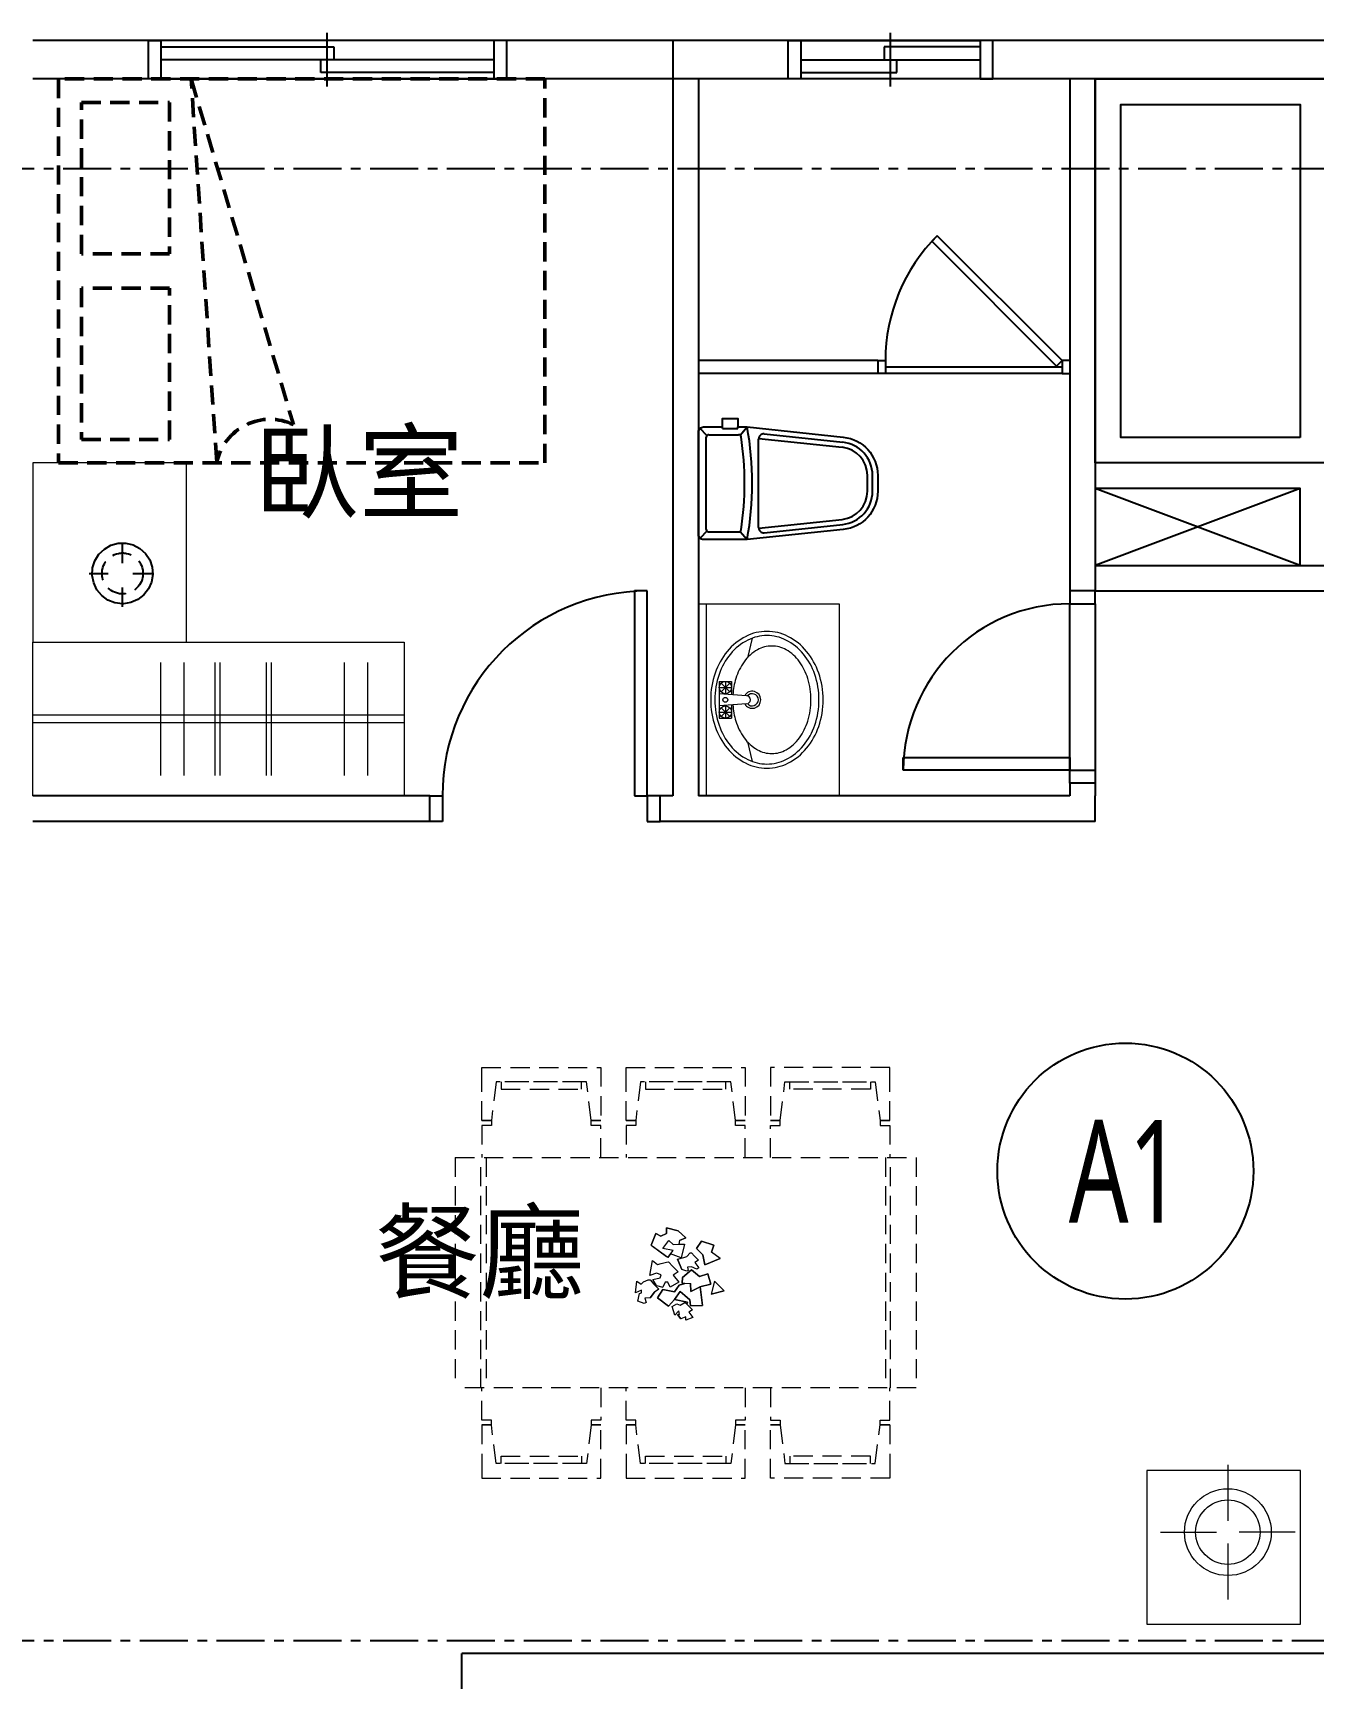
# Model space of a CAD drawing. Header units: millimetres. Extents: x -3377 to 119122, y -22007 to 15479.
# Drawn here: x 53991 to 54491, y 10055 to 10697 of the extents above; entities that cross this region are included whole.
import ezdxf
from ezdxf.enums import TextEntityAlignment as Align

# ---------------------------------------------------------------- set-up
doc = ezdxf.new("R2010")
doc.units = ezdxf.units.MM
doc.header["$LTSCALE"] = 150
doc.header["$MEASUREMENT"] = 0
doc.linetypes.add('11', pattern=[0.15, 0.1, -0.05])
doc.linetypes.add('CENTER', pattern=[2, 1.25, -0.25, 0.25, -0.25])
doc.layers.get('0').update_dxf_attribs({"plot": 0})
doc.layers.add('FUNITURE', color=9, linetype='Continuous', plot=False)
doc.layers.add('S-ARCH', color=252, linetype='Continuous', plot=False)
for name, color, linetype in [('GRID', 5, 'CENTER'), ('OPEN', 4, 'Continuous'), ('SYM', 3, 'Continuous'), ('TEXT', 2, 'Continuous'), ('TOIL', 6, 'Continuous'), ('TOILET', 141, 'Continuous'), ('WALL', 2, 'Continuous'), ('WALL2', 3, 'Continuous')]:
    doc.layers.add(name, color=color, linetype=linetype)
doc.styles.add('C1', font='', dxfattribs={"bigfont": 'japanese.shx'})
doc.styles.add('HH', font='')
doc.styles.get('C1').set_extended_font_data('微軟正黑體')
doc.styles.get('HH').set_extended_font_data('Microsoft JhengHei')

# ---------------------------------------------------------------- blocks, each defined once
blk = doc.blocks.new('A$C3CD31075')
at = {"color": 252}
for p, q in [((1864.5, 682.5), (1933.5, 682.5)), ((1933.5, 680), (1864.5, 680)), ((2026.5, 635), (1946.5, 605)), ((2026.5, 605), (1946.5, 635))]:
    blk.add_line(p, q, dxfattribs=at)
at = {"layer": 'FUNITURE', "color": 252, "linetype": '11', "lineweight": 50, "ltscale": 0.5}
for p, q in [((1603.29, 645.38), (1593.29, 795)), ((1593.29, 795), (1633.29, 660))]:
    blk.add_line(p, q, dxfattribs=at)
at = {"layer": 'FUNITURE', "color": 252, "linetype": '11', "ltscale": 0.5}
for p, q in [((1566.5, 605.86), (1566.5, 614.92)), ((1566.5, 605.86), (1566.5, 614.92)), ((1553.44, 601.86), (1562.5, 601.86)), ((1566.5, 588.8), (1566.5, 597.86)), ((1566.5, 588.8), (1566.5, 597.86)), ((1570.5, 601.86), (1579.56, 601.86)), ((1570.5, 601.86), (1579.56, 601.86))]:
    blk.add_line(p, q, dxfattribs=at)
at = {"layer": 'FUNITURE', "color": 252, "lineweight": 13, "ltscale": 0.5}
for p, q in [((1581.49, 522.92), (1581.49, 567.08)), ((1590.64, 522.92), (1590.64, 567.08)), ((1602.63, 567.08), (1602.63, 522.92)), ((1604.68, 522.92), (1604.68, 567.08)), ((1622.63, 567.08), (1622.63, 522.92)), ((1624.68, 522.92), (1624.68, 567.08)), ((1653.19, 522.92), (1653.19, 567.08)), ((1662.34, 522.92), (1662.34, 567.08))]:
    blk.add_line(p, q, dxfattribs=at)
at = {"layer": 'FUNITURE', "color": 252, "lineweight": 5, "ltscale": 0.5}
for p, q in [((1676.5, 546.5), (1531.5, 546.5)), ((1676.5, 543.5), (1531.5, 543.5)), ((1998.28, 253.66), (1998.28, 231.76)), ((1998.28, 253.66), (1998.28, 231.76)), ((1971.99, 227.37), (1993.89, 227.37)), ((2024.57, 227.37), (2002.67, 227.37)), ((1998.28, 222.98), (1998.28, 201.08))]:
    blk.add_line(p, q, dxfattribs=at)
at = {"layer": 'FUNITURE', "color": 252, "linetype": '11', "lineweight": 13, "ltscale": 0.5}
for p, q in [((1706.81, 408.92), (1753.4, 408.92)), ((1706.81, 403.26), (1706.81, 408.92)), ((1753.4, 408.92), (1753.4, 388.17)), ((1763.21, 408.92), (1809.79, 408.92)), ((1763.21, 403.26), (1763.21, 408.92)), ((1809.79, 408.92), (1809.79, 388.17)), ((1866.19, 408.92), (1819.6, 408.92)), ((1819.6, 408.92), (1819.6, 388.17)), ((1866.19, 403.26), (1866.19, 408.92)), ((1706.81, 388.17), (1706.81, 403.26)), ((1712.47, 403.26), (1710.59, 388.17)), ((1747.73, 403.26), (1712.47, 403.26)), ((1745.85, 403.26), (1714.36, 403.26)), ((1714.36, 403.26), (1714.36, 400.43)), ((1714.36, 400.43), (1745.85, 400.43)), ((1745.85, 400.43), (1745.85, 403.26)), ((1749.62, 388.17), (1747.73, 403.26)), ((1763.21, 388.17), (1763.21, 403.26)), ((1768.87, 403.26), (1766.98, 388.17)), ((1804.13, 403.26), (1768.87, 403.26)), ((1802.24, 403.26), (1770.76, 403.26)), ((1770.76, 403.26), (1770.76, 400.43)), ((1770.76, 400.43), (1802.24, 400.43)), ((1802.24, 400.43), (1802.24, 403.26)), ((1806.02, 388.17), (1804.13, 403.26)), ((1823.38, 388.17), (1825.27, 403.26)), ((1825.27, 403.26), (1860.53, 403.26)), ((1827.15, 403.26), (1858.64, 403.26)), ((1827.15, 400.43), (1827.15, 403.26)), ((1858.64, 400.43), (1827.15, 400.43)), ((1858.64, 403.26), (1858.64, 400.43)), ((1860.53, 403.26), (1862.41, 388.17)), ((1866.19, 388.17), (1866.19, 403.26)), ((1706.81, 388.17), (1710.59, 388.17)), ((1710.59, 388.17), (1706.81, 388.17)), ((1706.81, 386.28), (1706.81, 373.71)), ((1710.59, 386.28), (1706.81, 386.28)), ((1710.59, 388.17), (1710.59, 386.28)), ((1749.62, 388.17), (1753.4, 388.17)), ((1749.62, 386.28), (1749.62, 388.17)), ((1753.4, 388.17), (1749.62, 388.17)), ((1753.4, 386.28), (1749.62, 386.28)), ((1753.4, 373.71), (1753.4, 386.28)), ((1763.21, 388.17), (1766.98, 388.17)), ((1766.98, 388.17), (1763.21, 388.17)), ((1763.21, 386.28), (1763.21, 373.71)), ((1766.98, 386.28), (1763.21, 386.28)), ((1766.98, 388.17), (1766.98, 386.28)), ((1806.02, 388.17), (1809.79, 388.17)), ((1806.02, 386.28), (1806.02, 388.17)), ((1809.79, 388.17), (1806.02, 388.17)), ((1809.79, 386.28), (1806.02, 386.28)), ((1809.79, 373.71), (1809.79, 386.28)), ((1823.38, 388.17), (1819.6, 388.17)), ((1819.6, 388.17), (1823.38, 388.17)), ((1819.6, 373.71), (1819.6, 386.28)), ((1819.6, 386.28), (1823.38, 386.28)), ((1823.38, 386.28), (1823.38, 388.17)), ((1862.41, 388.17), (1862.41, 386.28)), ((1866.19, 388.17), (1862.41, 388.17)), ((1862.41, 388.17), (1866.19, 388.17)), ((1862.41, 386.28), (1866.19, 386.28)), ((1866.19, 386.28), (1866.19, 373.71)), ((1696.5, 373.71), (1696.5, 283.77)), ((1696.5, 373.71), (1876.5, 373.71)), ((1706.5, 283.71), (1706.5, 373.71)), ((1708.5, 373.71), (1708.5, 283.77)), ((1864.5, 373.71), (1864.5, 283.77)), ((1866.5, 283.71), (1866.5, 373.71)), ((1876.5, 373.71), (1876.5, 283.71)), ((1774.82, 344.01), (1773.02, 339.45)), ((1773.02, 339.45), (1774.82, 344.01)), ((1776.82, 342.99), (1774.82, 344.01)), ((1774.82, 344.01), (1776.82, 342.99)), ((1778.96, 344.02), (1776.82, 342.99)), ((1776.82, 342.99), (1778.96, 344.02)), ((1777.58, 338.11), (1779.88, 341.28)), ((1778.96, 346.3), (1778.96, 344.02)), ((1778.96, 344.02), (1778.96, 346.3)), ((1783.53, 345.08), (1778.96, 346.3)), ((1778.96, 346.3), (1783.53, 345.08)), ((1779.88, 341.28), (1781.66, 339.75)), ((1786.51, 342.39), (1783.53, 345.08)), ((1783.53, 345.08), (1786.51, 342.39)), ((1784.07, 341.28), (1783.83, 339.81)), ((1784.07, 341.28), (1783.83, 339.81)), ((1784.07, 341.28), (1786.51, 342.39)), ((1786.51, 342.39), (1784.07, 341.28)), ((1792.64, 341.03), (1790.7, 338.11)), ((1790.7, 338.11), (1792.64, 341.03)), ((1797.52, 339.41), (1792.64, 341.03)), ((1792.64, 341.03), (1797.52, 339.41)), ((1773.02, 339.45), (1779.49, 334.68)), ((1779.49, 334.68), (1773.02, 339.45)), ((1781.6, 337.38), (1777.58, 338.11)), ((1779.49, 334.68), (1781.6, 337.38)), ((1780.54, 336.03), (1779.49, 334.68)), ((1784.69, 334.51), (1780.54, 336.03)), ((1784.69, 334.51), (1780.54, 336.03)), ((1781.66, 339.75), (1785.99, 339.88)), ((1783.33, 333.94), (1785.8, 334.66)), ((1783.33, 333.94), (1785.8, 334.66)), ((1783.83, 339.81), (1785.99, 339.88)), ((1785.99, 339.88), (1784.69, 334.51)), ((1785.8, 334.66), (1786.89, 335.01)), ((1785.8, 334.66), (1786.89, 335.01)), ((1786.89, 335.01), (1788.19, 336.46)), ((1786.89, 335.01), (1788.19, 336.46)), ((1788.19, 336.46), (1788.74, 336.5)), ((1788.19, 336.46), (1788.74, 336.5)), ((1788.74, 336.5), (1789.94, 335.21)), ((1788.74, 336.5), (1789.94, 335.21)), ((1789.94, 335.21), (1791.45, 333.67)), ((1789.94, 335.21), (1791.45, 333.67)), ((1790.7, 338.11), (1793.24, 335.66)), ((1793.24, 335.66), (1790.7, 338.11)), ((1793.24, 335.66), (1793.94, 331.76)), ((1793.94, 331.76), (1793.24, 335.66)), ((1793.94, 331.76), (1800, 334.3)), ((1800, 334.3), (1793.94, 331.76)), ((1796.52, 336.79), (1797.52, 339.41)), ((1797.52, 339.41), (1796.52, 336.79)), ((1800, 334.3), (1796.52, 336.79)), ((1772.54, 327.57), (1773.57, 333.47)), ((1772.54, 327.57), (1773.57, 333.47)), ((1775.09, 328.58), (1772.54, 327.57)), ((1775.09, 328.58), (1772.54, 327.57)), ((1773.57, 333.47), (1775.52, 331.97)), ((1773.57, 333.47), (1775.52, 331.97)), ((1776.86, 327.84), (1775.09, 328.58)), ((1776.86, 327.84), (1775.09, 328.58)), ((1775.52, 331.97), (1776.94, 332.32)), ((1775.52, 331.97), (1776.94, 332.32)), ((1776.55, 326.75), (1776.86, 327.84)), ((1776.55, 326.75), (1776.86, 327.84)), ((1776.94, 332.32), (1779.05, 332.86)), ((1776.94, 332.32), (1779.05, 332.86)), ((1779.05, 332.86), (1779.81, 332.91)), ((1779.05, 332.86), (1779.81, 332.91)), ((1779.81, 332.91), (1781.45, 331.16)), ((1779.81, 332.91), (1781.45, 331.16)), ((1781.45, 331.16), (1783.5, 329.05)), ((1781.45, 331.16), (1783.5, 329.05)), ((1783.5, 329.05), (1781.67, 327.81)), ((1783.5, 329.05), (1781.67, 327.81)), ((1781.67, 327.81), (1783.77, 324.96)), ((1781.67, 327.81), (1783.77, 324.96)), ((1783.33, 333.94), (1785, 329.95)), ((1785, 329.95), (1783.33, 333.94)), ((1787, 329.27), (1785, 329.95)), ((1787, 329.27), (1785, 329.95)), ((1788.79, 329.81), (1785.31, 326.81)), ((1785.31, 326.81), (1788.79, 329.81)), ((1787.53, 329.58), (1787, 329.27)), ((1787.53, 329.58), (1787, 329.27)), ((1788.83, 331.03), (1787.16, 330.92)), ((1788.83, 331.03), (1787.16, 330.92)), ((1787.16, 330.92), (1787.53, 329.58)), ((1787.16, 330.92), (1787.53, 329.58)), ((1791.86, 327.21), (1788.79, 329.81)), ((1788.79, 329.81), (1791.86, 327.21)), ((1790.85, 330.07), (1788.83, 331.03)), ((1790.85, 330.07), (1788.83, 331.03)), ((1791.45, 333.67), (1790.11, 332.76)), ((1791.45, 333.67), (1790.11, 332.76)), ((1790.11, 332.76), (1791.65, 330.67)), ((1790.11, 332.76), (1791.65, 330.67)), ((1791.65, 330.67), (1790.85, 330.07)), ((1791.65, 330.67), (1790.85, 330.07)), ((1795.21, 328.34), (1791.86, 327.21)), ((1791.86, 327.21), (1795.21, 328.34)), ((1796.33, 324.19), (1795.21, 328.34)), ((1795.21, 328.34), (1796.33, 324.19)), ((1766.9, 320.81), (1767.36, 325.41)), ((1766.9, 320.81), (1767.36, 325.41)), ((1769.27, 321.87), (1766.9, 320.81)), ((1769.27, 321.87), (1766.9, 320.81)), ((1767.36, 325.41), (1769.16, 324.25)), ((1767.36, 325.41), (1769.16, 324.25)), ((1769.16, 324.25), (1769.97, 325.12)), ((1769.16, 324.25), (1769.97, 325.12)), ((1769.27, 320.84), (1769.27, 321.87)), ((1769.27, 320.84), (1769.27, 321.87)), ((1769.97, 325.12), (1771.86, 325.9)), ((1769.97, 325.12), (1771.86, 325.9)), ((1771.86, 325.9), (1772.57, 325.94)), ((1771.86, 325.9), (1772.57, 325.94)), ((1772.57, 325.94), (1774.11, 324.29)), ((1773.67, 326.01), (1776.55, 326.75)), ((1773.67, 326.01), (1776.55, 326.75)), ((1775.11, 323.67), (1773.67, 326.01)), ((1775.11, 323.67), (1773.67, 326.01)), ((1774.11, 324.29), (1776.02, 322.33)), ((1776.02, 322.33), (1774.32, 321.16)), ((1776.02, 322.33), (1774.32, 321.16)), ((1775.11, 323.67), (1777.54, 323.09)), ((1777.59, 322.12), (1775.5, 318.84)), ((1775.5, 318.84), (1777.59, 322.12)), ((1778.5, 324.96), (1777.54, 323.09)), ((1778.5, 324.96), (1777.54, 323.09)), ((1782.15, 321.21), (1777.59, 322.12)), ((1777.59, 322.12), (1782.15, 321.21)), ((1779.48, 325.01), (1778.5, 324.96)), ((1780.43, 323.07), (1779.48, 325.01)), ((1780.43, 323.07), (1779.48, 325.01)), ((1783.77, 325.07), (1780.43, 323.07)), ((1782.07, 318.19), (1784.37, 321.35)), ((1784.37, 321.35), (1782.07, 318.19)), ((1783.93, 323.79), (1782.15, 321.21)), ((1782.15, 321.21), (1783.93, 323.79)), ((1786.23, 324.56), (1783.93, 323.79)), ((1783.93, 323.79), (1786.23, 324.56)), ((1784.37, 321.35), (1786.15, 319.83)), ((1786.15, 319.83), (1784.37, 321.35)), ((1785.31, 326.81), (1785.16, 324.58)), ((1785.16, 324.58), (1785.31, 326.81)), ((1785.16, 324.58), (1788.35, 324.51)), ((1786.23, 324.56), (1785.16, 324.58)), ((1788.56, 321.36), (1788.35, 324.63)), ((1788.35, 324.51), (1788.56, 321.36)), ((1792.09, 323.2), (1788.56, 321.36)), ((1788.56, 321.36), (1792.09, 323.2)), ((1792.06, 323.17), (1796.33, 324.19)), ((1796.33, 324.19), (1792.06, 323.17)), ((1793.12, 315.92), (1792.09, 323.2)), ((1792.09, 323.2), (1793.12, 315.92)), ((1797.79, 325.35), (1796.46, 320.29)), ((1801.54, 321.63), (1796.46, 320.29)), ((1796.46, 320.29), (1801.54, 321.63)), ((1797.79, 325.35), (1801.54, 321.63)), ((1801.54, 321.63), (1797.79, 325.35)), ((1767.77, 317.57), (1768.45, 320.53)), ((1767.77, 317.57), (1768.45, 320.53)), ((1770.33, 316.69), (1767.77, 317.57)), ((1770.33, 316.69), (1767.77, 317.57)), ((1768.45, 320.53), (1769.27, 320.84)), ((1768.45, 320.53), (1769.27, 320.84)), ((1771.02, 317.09), (1770.33, 316.69)), ((1771.02, 317.09), (1770.33, 316.69)), ((1772.68, 318.94), (1770.55, 318.8)), ((1772.68, 318.94), (1770.55, 318.8)), ((1770.55, 318.8), (1771.02, 317.09)), ((1770.55, 318.8), (1771.02, 317.09)), ((1774.32, 321.16), (1772.68, 318.94)), ((1772.68, 318.94), (1774.32, 321.16)), ((1775.5, 318.84), (1779.75, 315.61)), ((1779.75, 315.61), (1775.5, 318.84)), ((1779.75, 315.61), (1782.07, 318.19)), ((1782.07, 318.19), (1779.75, 315.61)), ((1781.16, 315.53), (1783.08, 316.61)), ((1781.16, 315.53), (1783.08, 316.61)), ((1782.31, 312.16), (1781.16, 315.53)), ((1782.31, 312.16), (1781.16, 315.53)), ((1787.17, 317.16), (1782.07, 318.19)), ((1782.07, 318.19), (1787.17, 317.16)), ((1783.08, 316.61), (1784.31, 315.99)), ((1784.31, 315.99), (1785.85, 316.97)), ((1785.85, 316.97), (1786.41, 317.01)), ((1786.15, 319.83), (1788.07, 318.14)), ((1788.07, 318.14), (1786.15, 319.83)), ((1786.41, 317.01), (1787.61, 315.72)), ((1787.17, 317.16), (1787.01, 316.37)), ((1787.17, 317.16), (1787.01, 316.37)), ((1787.01, 316.37), (1787.61, 315.72)), ((1787.61, 315.72), (1789.11, 314.18)), ((1787.61, 315.72), (1789.11, 314.18)), ((1788.07, 318.14), (1788.41, 315.72)), ((1788.41, 315.72), (1788.07, 318.14)), ((1788.41, 315.72), (1793.12, 315.92)), ((1793.12, 315.92), (1788.41, 315.72)), ((1783.83, 313.83), (1782.31, 312.16)), ((1783.83, 313.83), (1782.31, 312.16)), ((1783.3, 312.38), (1784.05, 312.39)), ((1783.3, 312.38), (1784.05, 312.39)), ((1783.3, 312.38), (1784.64, 310.7)), ((1784.64, 310.7), (1783.3, 312.38)), ((1784.05, 312.39), (1783.83, 313.83)), ((1784.05, 312.39), (1783.83, 313.83)), ((1786.5, 311.54), (1784.64, 310.7)), ((1786.5, 311.54), (1784.64, 310.7)), ((1786.59, 310.21), (1786.5, 311.54)), ((1786.59, 310.21), (1786.5, 311.54)), ((1789.31, 311.18), (1786.59, 310.21)), ((1789.31, 311.18), (1786.59, 310.21)), ((1789.11, 314.18), (1787.78, 313.27)), ((1789.11, 314.18), (1787.78, 313.27)), ((1787.78, 313.27), (1789.31, 311.18)), ((1787.78, 313.27), (1789.31, 311.18)), ((1876.5, 283.71), (1696.5, 283.71)), ((1706.81, 271.15), (1706.81, 283.71)), ((1753.4, 283.71), (1753.4, 271.15)), ((1763.21, 271.15), (1763.21, 283.71)), ((1809.79, 283.71), (1809.79, 271.15)), ((1819.6, 283.71), (1819.6, 271.15)), ((1866.19, 271.15), (1866.19, 283.71)), ((1710.59, 271.15), (1706.81, 271.15)), ((1710.59, 269.26), (1710.59, 271.15)), ((1749.62, 271.15), (1749.62, 269.26)), ((1753.4, 271.15), (1749.62, 271.15)), ((1766.98, 271.15), (1763.21, 271.15)), ((1766.98, 269.26), (1766.98, 271.15)), ((1806.02, 271.15), (1806.02, 269.26)), ((1809.79, 271.15), (1806.02, 271.15)), ((1819.6, 271.15), (1823.38, 271.15)), ((1823.38, 271.15), (1823.38, 269.26)), ((1862.41, 271.15), (1866.19, 271.15)), ((1862.41, 269.26), (1862.41, 271.15)), ((1706.81, 269.26), (1706.81, 254.17)), ((1706.81, 269.26), (1710.59, 269.26)), ((1710.59, 269.26), (1706.81, 269.26)), ((1712.47, 254.17), (1710.59, 269.26)), ((1749.62, 269.26), (1747.73, 254.17)), ((1749.62, 269.26), (1753.4, 269.26)), ((1753.4, 269.26), (1749.62, 269.26)), ((1753.4, 248.5), (1753.4, 269.26)), ((1763.21, 269.26), (1763.21, 254.17)), ((1763.21, 269.26), (1766.98, 269.26)), ((1766.98, 269.26), (1763.21, 269.26)), ((1768.87, 254.17), (1766.98, 269.26)), ((1806.02, 269.26), (1804.13, 254.17)), ((1806.02, 269.26), (1809.79, 269.26)), ((1809.79, 269.26), (1806.02, 269.26)), ((1809.79, 248.5), (1809.79, 269.26)), ((1819.6, 248.5), (1819.6, 269.26)), ((1823.38, 269.26), (1819.6, 269.26)), ((1819.6, 269.26), (1823.38, 269.26)), ((1823.38, 269.26), (1825.27, 254.17)), ((1860.53, 254.17), (1862.41, 269.26)), ((1866.19, 269.26), (1862.41, 269.26)), ((1862.41, 269.26), (1866.19, 269.26)), ((1866.19, 269.26), (1866.19, 254.17)), ((1706.81, 254.17), (1706.81, 248.5)), ((1747.73, 254.17), (1712.47, 254.17)), ((1714.36, 257), (1745.85, 257)), ((1714.36, 254.17), (1714.36, 257)), ((1745.85, 254.17), (1714.36, 254.17)), ((1745.85, 257), (1745.85, 254.17)), ((1763.21, 254.17), (1763.21, 248.5)), ((1804.13, 254.17), (1768.87, 254.17)), ((1770.76, 257), (1802.24, 257)), ((1770.76, 254.17), (1770.76, 257)), ((1802.24, 254.17), (1770.76, 254.17)), ((1802.24, 257), (1802.24, 254.17)), ((1825.27, 254.17), (1860.53, 254.17)), ((1858.64, 257), (1827.15, 257)), ((1827.15, 257), (1827.15, 254.17)), ((1827.15, 254.17), (1858.64, 254.17)), ((1858.64, 254.17), (1858.64, 257)), ((1866.19, 254.17), (1866.19, 248.5)), ((1706.81, 248.5), (1753.4, 248.5)), ((1763.21, 248.5), (1809.79, 248.5)), ((1866.19, 248.5), (1819.6, 248.5))]:
    blk.add_line(p, q, dxfattribs=at)
at = {"layer": 'FUNITURE', "color": 252, "linetype": '11', "lineweight": 50, "ltscale": 0.5}
blk.add_lwpolyline([(1541.5, 795), (1541.5, 645), (1731.5, 645), (1731.5, 795), (1541.5, 795)], dxfattribs=at)
for points in [[(1550.49, 785.84), (1584.88, 785.84), (1584.88, 726.66), (1550.49, 726.66)], [(1550.49, 654.16), (1584.88, 654.16), (1584.88, 713.34), (1550.49, 713.34)]]:
    blk.add_lwpolyline(points, close=True, dxfattribs=at)
at = {"layer": 'FUNITURE', "color": 252, "lineweight": 5, "ltscale": 0.5}
blk.add_lwpolyline([(1531.5, 645), (1531.5, 575), (1591.5, 575), (1591.5, 645), (1531.5, 645), (1531.5, 645)], dxfattribs=at)
at = {"layer": 'FUNITURE', "color": 252, "linetype": '11', "ltscale": 0.5}
blk.add_lwpolyline([(1566.51, 590), (1563.57, 590.37), (1560.82, 591.45), (1558.42, 593.18), (1556.52, 595.46), (1555.24, 598.13), (1554.67, 601.03), (1554.83, 603.99), (1555.72, 606.81), (1557.27, 609.33), (1559.41, 611.38), (1561.98, 612.85), (1564.84, 613.63), (1567.8, 613.68), (1570.68, 612.99), (1573.3, 611.61), (1575.5, 609.63), (1577.14, 607.17), (1578.12, 604.37), (1578.37, 601.42), (1577.89, 598.5), (1576.71, 595.79), (1574.88, 593.46), (1572.54, 591.65), (1569.82, 590.47), (1566.9, 590.01), (1566.51, 590)], close=True, dxfattribs=at)
at = {"layer": 'FUNITURE', "color": 252, "lineweight": 5, "ltscale": 0.5}
for points in [[(1531.5, 575), (1676.5, 575), (1676.5, 515), (1531.5, 515)], [(2026.66, 191.49), (2026.66, 251.49), (1966.66, 251.49), (1966.66, 191.49)]]:
    blk.add_lwpolyline(points, close=True, dxfattribs=at)
at = {"layer": 'FUNITURE', "color": 252, "linetype": '11', "ltscale": 0.5}
blk.add_circle((1566.5, 601.86), 8, dxfattribs=at)
at = {"layer": 'FUNITURE', "color": 252, "lineweight": 5, "ltscale": 0.5}
for radius in [16.95, 12.57]:
    blk.add_circle((1998.28, 227.37), radius, dxfattribs=at)
at = {"layer": 'FUNITURE', "color": 252, "linetype": '11', "lineweight": 50, "ltscale": 0.5}
blk.add_arc((1624.11, 640.74), 21.33, 64.51548, 167.46299, dxfattribs=at)
at = {"layer": 'GRID', "color": 252, "ltscale": 0.1}
for p, q in [((-766.74, 760), (3024.98, 760)), ((-766.74, 185), (3024.98, 185))]:
    blk.add_line(p, q, dxfattribs=at)
at = {"layer": 'OPEN', "color": 252, "linetype": 'Continuous'}
for p, q in [((1576.5, 810), (1581.5, 810)), ((1581.5, 810), (1581.5, 795)), ((1711.5, 810), (1581.5, 810)), ((1646.5, 792), (1646.5, 813)), ((1716.5, 810), (1711.5, 810)), ((1711.5, 810), (1711.5, 795)), ((1826.5, 810), (1831.5, 810)), ((1831.5, 810), (1831.5, 795)), ((1831.5, 810), (1901.5, 810)), ((1866.5, 792), (1866.5, 813)), ((1906.5, 810), (1901.5, 810)), ((1901.5, 810), (1901.5, 795)), ((1581.5, 807.5), (1649, 807.5)), ((1649, 807.5), (1649, 802.5)), ((1901.5, 807.5), (1864, 807.5)), ((1864, 807.5), (1864, 802.5)), ((1711.5, 802.5), (1581.5, 802.5)), ((1644, 797.5), (1644, 802.5)), ((1711.5, 797.5), (1644, 797.5)), ((1831.5, 802.5), (1901.5, 802.5)), ((1831.5, 797.5), (1869, 797.5)), ((1869, 797.5), (1869, 802.5)), ((1581.5, 795), (1576.5, 795)), ((1581.5, 795), (1711.5, 795)), ((1711.5, 795), (1716.5, 795)), ((1831.5, 795), (1826.5, 795)), ((1901.5, 795), (1831.5, 795)), ((1901.5, 795), (1906.5, 795)), ((1884.71, 733.79), (1882.59, 731.67)), ((1933.5, 685), (1884.71, 733.79)), ((1882.59, 731.67), (1931.38, 682.88)), ((1861.5, 685), (1864.5, 685)), ((1864.5, 685), (1864.5, 680)), ((1931.38, 682.88), (1933.5, 685)), ((1936.5, 685), (1933.5, 685)), ((1933.5, 685), (1933.5, 680)), ((1864.5, 680), (1861.5, 680)), ((1933.5, 680), (1936.5, 680)), ((1771.5, 595), (1766.5, 595)), ((1766.5, 595), (1766.5, 515)), ((1771.5, 515), (1771.5, 595)), ((1936.5, 595), (1936.5, 590)), ((1946.5, 590), (1946.5, 595)), ((1936.5, 590), (1946.5, 590)), ((1936.5, 525), (1936.5, 590)), ((1946.5, 590), (1946.5, 525)), ((1871.5, 525), (1871.5, 530)), ((1871.5, 530), (1936.5, 530)), ((1936.5, 530), (1936.5, 525)), ((1936.5, 525), (1871.5, 525)), ((1936.5, 520), (1936.5, 525)), ((1936.5, 525), (1946.5, 525)), ((1946.5, 525), (1946.5, 520)), ((1686.5, 515), (1691.5, 515)), ((1691.5, 515), (1691.5, 505)), ((1766.5, 515), (1771.5, 515)), ((1776.5, 515), (1771.5, 515)), ((1771.5, 515), (1771.5, 505)), ((1691.5, 505), (1686.5, 505)), ((1771.5, 505), (1776.5, 505))]:
    blk.add_line(p, q, dxfattribs=at)
at = {"layer": 'OPEN', "color": 252}
for p, q in [((1861.5, 685), (1791.5, 685)), ((1861.5, 685), (1861.5, 680)), ((1861.5, 680), (1791.5, 680))]:
    blk.add_line(p, q, dxfattribs=at)
for points in [[(2036.5, 645), (1946.5, 645), (1946.5, 795), (2036.5, 795)], [(2026.5, 655), (1956.5, 655), (1956.5, 785), (2026.5, 785)]]:
    blk.add_lwpolyline(points, close=True, dxfattribs=at)
at = {"layer": 'OPEN', "color": 252, "linetype": 'Continuous'}
for centre, radius, start in [((1933.5, 685), 69, 135), ((1771.5, 515), 80, 90), ((1936.5, 525), 65, 90)]:
    blk.add_arc(centre, radius, start, 180, dxfattribs=at)
at = {"layer": 'SYM', "color": 252}
blk.add_circle((1958.26, 368.41), 50, dxfattribs=at)
at = {"layer": 'TOIL', "color": 252}
for p, q in [((1794.79, 655.76), (1792.09, 658.47)), ((1795.5, 656.06), (1807.12, 656.06)), ((1800.87, 658.42), (1800.87, 659.06)), ((1800.87, 658.42), (1806.87, 658.42)), ((1806.87, 658.42), (1806.87, 659.06)), ((1806.87, 658.42), (1806.87, 658.42)), ((1806.87, 658.42), (1806.87, 658.42)), ((1806.87, 658.42), (1806.87, 658.42)), ((1806.87, 658.42), (1806.87, 658.42)), ((1807.77, 655.81), (1810.5, 659.06)), ((1817.21, 656.34), (1847.86, 653.11)), ((1794.5, 619.06), (1794.5, 655.06)), ((1815, 619.76), (1815, 654.35)), ((1815.01, 654.56), (1847.65, 651.12)), ((1857.5, 633.93), (1857.5, 640.18)), ((1859.5, 633.93), (1859.5, 640.18)), ((1794.79, 618.35), (1792.09, 615.64)), ((1795.5, 618.06), (1807.12, 618.06)), ((1807.77, 618.3), (1810.5, 615.06)), ((1815.01, 619.55), (1847.65, 622.99)), ((1817.21, 617.77), (1847.86, 621))]:
    blk.add_line(p, q, dxfattribs=at)
at = {"layer": 'TOIL', "color": 252, "elevation": 0}
blk.add_lwpolyline([(1800.87, 659.06), (1800.87, 662.42), (1806.87, 662.42), (1806.87, 659.06), (1810.5, 659.06), (1848.07, 655.1, -0.383798), (1861.5, 640.18), (1861.5, 633.93, -0.383798), (1848.07, 619.01), (1810.5, 615.06), (1793.5, 615.06, -0.414214), (1791.5, 617.06), (1791.5, 657.06, -0.414214), (1793.5, 659.06)], format="xyb", close=True, dxfattribs=at)
at = {"layer": 'TOIL', "color": 252}
for centre, radius, start, end in [((1795.5, 655.06), 1, 90, 180), ((1807.12, 655.06), 1, 8.77429, 90), ((1690.5, 637.06), 122, 349.61114, 10.38886), ((1817, 654.35), 2, 83.98683, 180), ((1690.5, 637.06), 119, 351.22571, 8.77429), ((1846.5, 640.18), 11, 0, 83.98683), ((1846.5, 640.18), 13, 0, 83.98683), ((1846.5, 633.93), 11, 276.01317, 0), ((1846.5, 633.93), 13, 276.01317, 0), ((1795.5, 619.06), 1, 180, 270), ((1807.12, 619.06), 1, 270, 351.22571), ((1817, 619.76), 2, 180, 276.01317)]:
    blk.add_arc(centre, radius, start, end, dxfattribs=at)
at = {"layer": 'TOILET', "color": 252, "lineweight": 13}
for p, q in [((1791.5, 515), (1791.5, 590)), ((1791.5, 590), (1846.5, 590)), ((1794.5, 590), (1794.5, 515)), ((1846.5, 590), (1846.5, 515)), ((1812.5, 576.58), (1810.59, 568.88)), ((1799.61, 559.66), (1799.61, 545.34)), ((1799.61, 559.66), (1804.39, 559.66)), ((1802, 559.66), (1802, 554.89)), ((1804.39, 559.66), (1804.39, 554.51)), ((1799.61, 557.27), (1804.39, 557.27)), ((1810.25, 554.06), (1799.61, 554.89)), ((1803.69, 558.96), (1800.31, 555.59)), ((1803.69, 555.59), (1800.31, 558.96)), ((1810.25, 550.94), (1799.61, 550.11)), ((1799.61, 547.73), (1804.39, 547.73)), ((1803.69, 549.41), (1800.31, 546.04)), ((1803.69, 546.04), (1800.31, 549.41)), ((1802, 550.11), (1802, 545.34)), ((1804.39, 550.49), (1804.39, 545.34)), ((1799.61, 545.34), (1804.39, 545.34)), ((1810.59, 536.13), (1812.5, 528.42)), ((1791.5, 515), (1846.5, 515))]:
    blk.add_line(p, q, dxfattribs=at)
for centre, radius in [((1802, 557.27), 2.39), ((1802, 552.5), 0.955), ((1802, 547.73), 2.39)]:
    blk.add_circle(centre, radius, dxfattribs=at)
for centre, radius, start, end in [((1818.23, 561.07), 18.16, 90.0001, 116.76009), ((1818.23, 561.07), 18.16, 63.24012, 90.0001), ((1820.32, 556.93), 22.79, 116.76004, 140.59948), ((1820.32, 556.93), 21.17, 116.76004, 140.59948), ((1822.8, 557.56), 16.65, 119.66345, 143.97277), ((1818.23, 561.07), 16.53, 90.0001, 116.76009), ((1820.14, 562.24), 11.26, 90.00007, 119.66355), ((1818.23, 561.07), 16.53, 63.24012, 90.0001), ((1820.14, 562.24), 11.26, 60.33665, 90.00014), ((1816.14, 556.93), 21.17, 39.40072, 63.24017), ((1817.47, 557.56), 16.65, 36.02743, 60.33675), ((1816.14, 556.93), 22.79, 39.40072, 63.24017), ((1823.58, 554.25), 27.02, 140.59945, 161.20938), ((1823.58, 554.25), 25.4, 140.59945, 161.20939), ((1827.01, 554.5), 21.85, 143.97268, 163.23541), ((1813.27, 554.5), 21.85, 16.76479, 36.02752), ((1812.87, 554.25), 25.4, 18.79082, 39.40075), ((1812.87, 554.25), 27.02, 18.79082, 39.40075), ((1828.72, 552.5), 32.45, 161.20941, 180.00009), ((1828.72, 552.5), 30.83, 161.20941, 180.00009), ((1833.64, 552.5), 28.78, 163.2354, 176.07295), ((1806.63, 552.5), 28.78, 0.00007, 16.76487), ((1807.74, 552.5), 30.83, 0.00012, 18.7908), ((1807.74, 552.5), 32.45, 0.00012, 18.7908), ((1812.5, 552.5), 3.34, 208.77843, 151.22178), ((1810.25, 552.5), 1.56, 270.0001, 90.0001), ((1812.5, 552.5), 2.39, 219.07295, 140.92725), ((1828.72, 552.5), 32.45, 180.00012, 198.79079), ((1828.72, 552.5), 30.83, 180.00012, 198.79079), ((1833.64, 552.5), 28.78, 183.92726, 196.7648), ((1806.63, 552.5), 28.78, 343.23534, 0.00014), ((1807.74, 552.5), 30.83, 341.20941, 0.00008), ((1807.74, 552.5), 32.45, 341.20941, 0.00008), ((1823.58, 550.75), 27.02, 198.79082, 219.40076), ((1823.58, 550.75), 25.4, 198.79082, 219.40075), ((1827.01, 550.5), 21.85, 196.76479, 216.02752), ((1813.27, 550.5), 21.85, 323.97268, 343.23541), ((1812.87, 550.75), 25.4, 320.59945, 341.20938), ((1812.87, 550.75), 27.02, 320.59945, 341.20939), ((1820.32, 548.07), 22.79, 219.40072, 243.24017), ((1820.32, 548.07), 21.17, 219.40072, 243.24016), ((1822.8, 547.44), 16.65, 216.02743, 240.33675), ((1816.14, 548.07), 21.17, 296.76004, 320.59949), ((1817.47, 547.44), 16.65, 299.66346, 323.97278), ((1816.14, 548.07), 22.79, 296.76004, 320.59948), ((1818.23, 543.93), 18.16, 243.24012, 270.0001), ((1818.23, 543.93), 16.53, 243.24012, 270.0001), ((1820.14, 542.76), 11.26, 240.33667, 270.00015), ((1818.23, 543.93), 16.53, 270.0001, 296.76008), ((1818.23, 543.93), 18.16, 270.0001, 296.76009), ((1820.14, 542.76), 11.26, 270.00006, 299.66354)]:
    blk.add_arc(centre, radius, start, end, dxfattribs=at)
at = {"layer": 'WALL', "color": 252}
for p, q in [((2501.5, 810), (1531.5, 810)), ((1576.5, 810), (1576.5, 795)), ((1716.5, 810), (1716.5, 795)), ((1781.5, 810), (1781.5, 795)), ((1826.5, 795), (1826.5, 810)), ((1906.5, 795), (1906.5, 810)), ((2501.5, 795), (1531.5, 795)), ((2501.5, 180), (1699, 180)), ((1699, 179), (1699, 180)), ((1699, -245), (1699, 179))]:
    blk.add_line(p, q, dxfattribs=at)
at = {"layer": 'WALL2', "color": 252}
for p, q in [((1781.5, 795), (1781.5, 515)), ((1791.5, 795), (1791.5, 515)), ((1936.5, 795), (1936.5, 595)), ((1946.5, 795), (1946.5, 595)), ((1946.5, 605), (2046.5, 605)), ((1946.5, 595), (1936.5, 595)), ((1946.5, 595), (2046.5, 595)), ((1686.5, 515), (1531.5, 515)), ((1686.5, 505), (1686.5, 515)), ((1781.5, 515), (1776.5, 515)), ((1776.5, 505), (1776.5, 515)), ((1936.5, 515), (1791.5, 515)), ((1946.5, 520), (1936.5, 520)), ((1936.5, 520), (1936.5, 515)), ((1946.5, 520), (1946.5, 515)), ((1946.5, 505), (1946.5, 515)), ((1946.5, 515), (1946.5, 515)), ((1686.5, 505), (1531.5, 505)), ((1946.5, 505), (1776.5, 505))]:
    blk.add_line(p, q, dxfattribs=at)
at = {"layer": 'WALL2', "color": 252, "lineweight": -2}
blk.add_line((1946.5, 795), (1946.5, 605), dxfattribs=at)
at = {"layer": 'WALL2', "color": 252}
for points in [[(2036.5, 605), (2036.5, 645), (1946.5, 645)], [(2026.5, 605), (2026.5, 635), (1946.5, 635)]]:
    blk.add_lwpolyline(points, dxfattribs=at)
at = {"layer": 'SYM', "color": 252, "style": 'C1', "width": 0.7}
blk.add_text('A1', height=40, dxfattribs=at).set_placement((1958.26, 368.41), align=Align.MIDDLE)
at = {"layer": 'TEXT', "color": 252, "style": 'HH'}
for s, p in [('臥室', (1658.75, 626.4)), ('餐廳', (1706.02, 321.78))]:
    blk.add_text(s, height=30, dxfattribs=at).set_placement(p, align=Align.CENTER)
blk = doc.blocks.new('2021-1102')
blk.add_blockref('A$C3CD31075', (40349.23, -5635.97))

msp = doc.modelspace()

# ---------------------------------------------------------------- block references
at = {"layer": 'S-ARCH'}
msp.add_blockref('2021-1102', (12110.4, 15520.27), dxfattribs=at)

doc.saveas('drawing.dxf')
